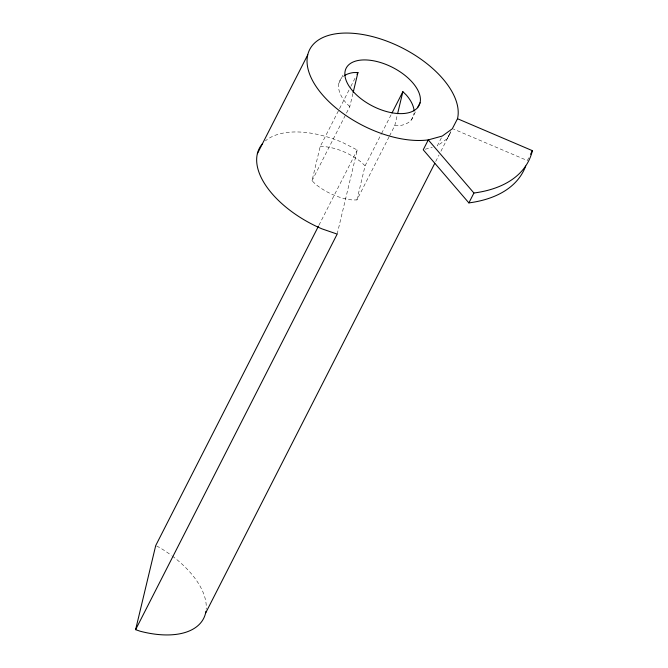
<?xml version="1.0" encoding="UTF-8"?>
<svg xmlns="http://www.w3.org/2000/svg" width="668" height="668" viewBox="0 0 668 668"><rect width="100%" height="100%" fill="white"/><g stroke="black" fill="none" stroke-linecap="round" stroke-linejoin="round"><path stroke-width="0.5" stroke-dasharray="3.34 2.5" d="M389.052 136.882L356.929 199.924L352.938 199.999A40.94 21.76 27 0 1 315.471 184.117L311.998 180.761L320.147 146.676L339.043 109.585M311.998 180.761L349.79 106.588L352.904 93.553M337.165 234.092L357.271 150.008L342.567 142.484A81.888 43.512 27 0 0 265.396 140.881M356.929 199.924L365.079 165.848L381.136 134.318M389.519 135.955L394.721 125.759L397.351 114.729M338.868 83.249L343.369 74.424M339.519 108.659L350.383 87.341M350.85 86.414L355.576 77.137M318.945 225.225L357.271 150.008M381.612 133.391L391.056 114.854M411.221 120.081L415.721 111.247M441.398 137.825L437.273 145.916L447.243 138.694L450.566 132.272M447.243 138.694L450.908 131.504M435.72 161.472L439.035 154.968M440.93 151.252L450.875 131.73M528.722 157.857L527.353 160.554L453.43 129.016M425.24 149.231L432.263 147.302M394.721 125.759L399.28 125.676A40.94 21.76 27 0 0 414.085 113.067M320.147 146.676L324.139 146.601A40.94 21.76 27 0 1 361.605 162.483L365.079 165.848M156.579 546.015L160.044 547.785A81.888 43.512 27 0 1 171.425 555.4M349.79 106.588L346.3 103.214A40.94 21.76 27 0 1 343.636 76.169M172.261 556.018A81.888 43.512 27 0 1 206.178 609.299"/><path stroke-width="1" d="M205.944 611.278A81.888 43.512 27 0 1 140.096 631.21L135.612 629.665L155.719 545.572L318.469 226.151M353.147 92.551L357.939 72.503L353.38 72.587A40.94 21.76 27 0 0 344.496 75.584M397.594 113.727L402.871 91.675L406.353 95.048A40.94 21.76 27 0 1 414.093 111.005M257.355 153.715L307.748 54.826M356.996 74.357L357.939 72.503M391.999 113.001L402.871 91.675M135.612 629.665L337.165 234.092L321.918 228.84A81.888 43.512 27 0 1 262.582 143.628M417.517 107.715A40.94 21.76 27 0 0 377.762 61.74A40.94 21.76 27 0 0 352.604 90.856A40.94 21.76 27 0 0 417.517 107.715L420.047 102.738M205.569 613.174L434.776 163.334M457.505 118.72L452.286 128.807L442.316 136.03L428.28 139.896L423.236 149.782L468.886 202.905L473.921 193.019A163.777 87.032 27 0 0 532.388 150.667L457.505 118.72A81.888 43.512 27 0 0 373.22 36.79A81.888 43.512 27 0 0 312.616 80.694A81.888 43.512 27 0 0 428.28 139.896L473.921 193.019M530.559 154.266L532.388 150.667M525.683 166.065A163.777 87.032 27 0 1 468.886 202.905"/></g></svg>
